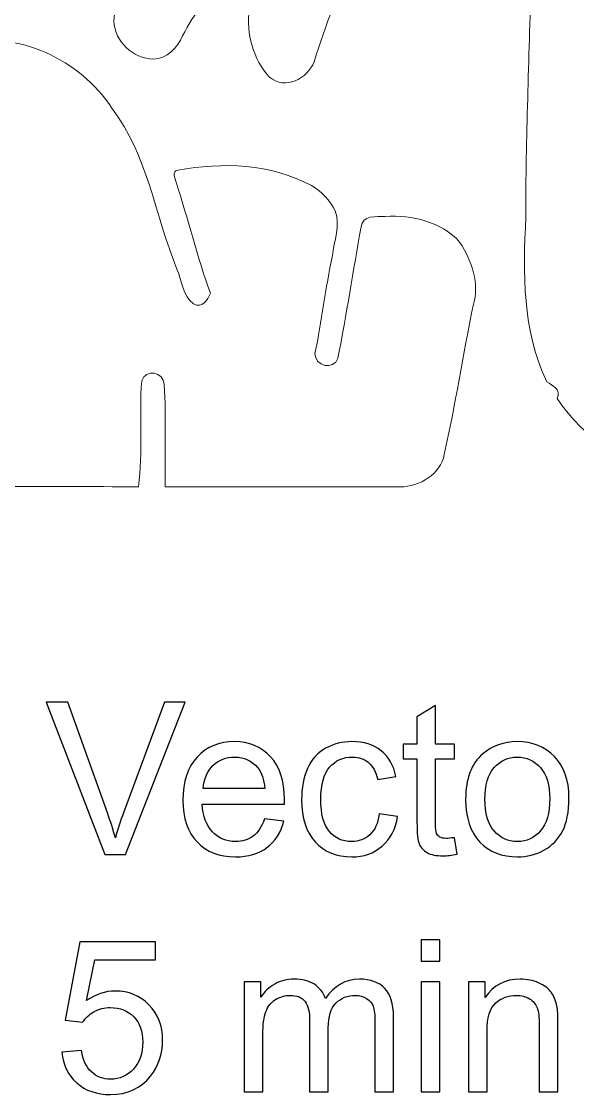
# Model space of a CAD drawing. Header units: millimetres. Extents: x -243 to 44, y -204 to 239.
# Drawn here: x -101.9 to -36.8, y -199.4 to -73.9 of the extents above; entities that cross this region are included whole.
import ezdxf

# ---------------------------------------------------------------- set-up
doc = ezdxf.new("R2010")
doc.units = ezdxf.units.MM
doc.header["$MEASUREMENT"] = 0
doc.layers.add('Capa 1', color=7, linetype='Continuous')

msp = doc.modelspace()

# ---------------------------------------------------------------- linework, layer by layer
at = {"layer": 'Capa 1', "color": 250, "lineweight": 5}
for points, knots in [([(-62.8151, 13.5794), (-62.3565, 16.7544), (-59.6402, 19.9293), (-56.1829, 19.6471), (-56.1829, 19.6471), (-53.5371, 19.6824), (-50.0799, 18.9063), (-49.2332, 16.0135), (-49.2332, 16.0135), (-48.5629, 13.6852), (-50.5032, 11.8507), (-51.3852, 9.9104), (-51.3852, 9.9104), (-55.3362, 2.9255), (-53.5371, -6.2115), (-48.3513, -12.0323), (-48.3513, -12.0323), (-44.8587, -16.054), (-41.9307, -21.134), (-42.2835, -26.6021), (-42.2835, -26.6021), (-42.1424, -28.7187), (-43.4477, -30.5179), (-44.5413, -32.2112), (-44.5413, -32.2112), (-47.1165, -30.0945), (-49.3743, -27.6251), (-51.9849, -25.5437), (-51.9849, -25.5437), (-53.2196, -25.4379), (-54.1368, -26.7432), (-53.6077, -27.8721), (-53.6077, -27.8721), (-51.6674, -29.2479), (-50.2916, -31.1882), (-48.4218, -32.6346), (-48.4218, -32.6346), (-47.5399, -33.5165), (-46.2346, -34.2573), (-46.0935, -35.6332), (-46.0935, -35.6332), (-45.8465, -40.2545), (-45.8818, -44.9112), (-46.2346, -49.5326), (-46.2346, -49.5326), (-45.6348, -54.789), (-48.9863, -59.6221), (-53.1138, -62.5148), (-53.1138, -62.5148), (-56.0065, -64.3845), (-60.1693, -63.1851), (-62.4624, -66.1837), (-62.4624, -66.1837), (-64.8965, -69.9937), (-66.2724, -74.3329), (-67.6835, -78.5662), (-67.6835, -78.5662), (-68.4243, -80.5771), (-71.1054, -81.9176), (-72.9046, -80.3654), (-72.9046, -80.3654), (-74.8096, -78.284), (-75.6563, -75.2854), (-75.2682, -72.4632), (-75.2682, -72.4632), (-75.0212, -71.3695), (-75.6916, -69.8526), (-76.9968, -70.029), (-76.9968, -70.029), (-79.9954, -70.3112), (-81.8299, -73.0982), (-83.0646, -75.5323), (-83.0646, -75.5323), (-83.6643, -76.9434), (-84.9343, -78.2135), (-86.5218, -78.284), (-86.5218, -78.284), (-88.8854, -78.1782), (-91.0021, -76.2379), (-91.108, -73.839), (-91.108, -73.839), (-90.9315, -69.2176), (-89.3088, -64.0318), (-84.9696, -61.7035), (-84.9696, -61.7035), (-80.2071, -59.2693), (-74.8096, -61.1743), (-69.7296, -60.6098), (-69.7296, -60.6098), (-67.8951, -60.2218), (-66.4135, -58.846), (-65.2493, -57.4348), (-65.2493, -57.4348), (-62.6035, -54.542), (-59.8871, -51.6493), (-57.8057, -48.3332), (-57.8057, -48.3332), (-55.6537, -44.8054), (-56.3241, -40.1487), (-58.7582, -36.9737), (-58.7582, -36.9737), (-60.8043, -33.7634), (-65.0024, -32.2112), (-65.9902, -28.3307), (-65.9902, -28.3307), (-66.6957, -24.4854), (-67.2954, -20.6048), (-67.4718, -16.7243), (-67.4718, -16.7243), (-67.6835, -14.1842), (-65.8138, -11.856), (-63.3443, -11.3268), (-63.3443, -11.3268), (-61.8979, -11.1151), (-60.3457, -9.704), (-61.016, -8.1518), (-61.016, -8.1518), (-63.8735, -1.3078), (-64.1557, 6.3474), (-62.8151, 13.5794)], [0, 0, 0, 0, 0.03333333, 0.03333333, 0.03333333, 0.03333333, 0.06666667, 0.06666667, 0.06666667, 0.06666667, 0.1, 0.1, 0.1, 0.1, 0.13333333, 0.13333333, 0.13333333, 0.13333333, 0.16666667, 0.16666667, 0.16666667, 0.16666667, 0.2, 0.2, 0.2, 0.2, 0.23333333, 0.23333333, 0.23333333, 0.23333333, 0.26666667, 0.26666667, 0.26666667, 0.26666667, 0.3, 0.3, 0.3, 0.3, 0.33333333, 0.33333333, 0.33333333, 0.33333333, 0.36666667, 0.36666667, 0.36666667, 0.36666667, 0.4, 0.4, 0.4, 0.4, 0.43333333, 0.43333333, 0.43333333, 0.43333333, 0.46666667, 0.46666667, 0.46666667, 0.46666667, 0.5, 0.5, 0.5, 0.5, 0.53333333, 0.53333333, 0.53333333, 0.53333333, 0.56666667, 0.56666667, 0.56666667, 0.56666667, 0.6, 0.6, 0.6, 0.6, 0.63333333, 0.63333333, 0.63333333, 0.63333333, 0.66666667, 0.66666667, 0.66666667, 0.66666667, 0.7, 0.7, 0.7, 0.7, 0.73333333, 0.73333333, 0.73333333, 0.73333333, 0.76666667, 0.76666667, 0.76666667, 0.76666667, 0.8, 0.8, 0.8, 0.8, 0.83333333, 0.83333333, 0.83333333, 0.83333333, 0.86666667, 0.86666667, 0.86666667, 0.86666667, 0.9, 0.9, 0.9, 0.9, 0.93333333, 0.93333333, 0.93333333, 0.93333333, 0.96666667, 0.96666667, 0.96666667, 0.96666667, 1, 1, 1, 1]), ([(-109.0996, -76.3437), (-102.3262, -74.9326), (-95.0943, -78.284), (-91.3549, -83.999), (-91.3549, -83.999), (-87.1568, -89.5023), (-86.2749, -96.5932), (-83.7349, -102.8373), (-83.7349, -102.8373), (-83.1351, -104.2132), (-83.0646, -105.9771), (-81.7946, -106.8943), (-81.7946, -106.8943), (-80.7715, -107.4587), (-80.1366, -106.471), (-79.8191, -105.6243), (-79.8191, -105.6243), (-81.3712, -101.3557), (-82.4296, -96.946), (-83.8407, -92.6421), (-83.8407, -92.6421), (-83.9112, -92.2187), (-84.4052, -91.3368), (-83.6291, -91.2662), (-83.6291, -91.2662), (-78.4079, -90.2784), (-72.7282, -90.4901), (-67.9657, -93.0654), (-67.9657, -93.0654), (-66.8015, -93.7357), (-65.8138, -94.794), (-65.2141, -96.0287), (-65.2141, -96.0287), (-64.5437, -97.7221), (-65.3905, -99.5212), (-65.5316, -101.2498), (-65.5316, -101.2498), (-66.3429, -105.0598), (-66.8016, -108.9051), (-67.5777, -112.7151), (-67.5777, -112.7151), (-67.5777, -114.1968), (-65.3905, -114.726), (-64.8966, -113.2443), (-64.8966, -113.2443), (-63.8735, -108.129), (-63.0974, -102.9785), (-62.1802, -97.8985), (-62.1802, -97.8985), (-62.0743, -96.4521), (-60.3457, -96.7343), (-59.3579, -96.6637), (-59.3579, -96.6637), (-56.2182, -96.4873), (-52.761, -97.2635), (-50.6091, -99.6976), (-50.6091, -99.6976), (-49.2332, -101.8496), (-48.2807, -104.566), (-49.0568, -107.0707), (-49.0568, -107.0707), (-50.2562, -112.8562), (-51.1382, -118.7123), (-52.4435, -124.4979), (-52.4435, -124.4979), (-52.9021, -126.8615), (-55.301, -128.2373), (-57.5941, -128.3079), (-57.5941, -128.3079), (-66.7662, -128.2726), (-75.9385, -128.2726), (-85.1107, -128.3079), (-85.1107, -128.3079), (-85.146, -124.3215), (-85.0049, -120.2998), (-85.2166, -116.3135), (-85.2166, -116.3135), (-85.2871, -114.8318), (-87.4038, -114.479), (-87.8624, -115.8901), (-87.8624, -115.8901), (-88.1799, -120.0176), (-87.686, -124.1804), (-88.2504, -128.3079), (-88.2504, -128.3079), (-93.7185, -128.2373), (-99.1513, -128.2726), (-104.6193, -128.2726), (-104.6193, -128.2726), (-104.8662, -123.0162), (-104.3724, -117.654), (-104.9016, -112.3976), (-104.9016, -112.3976), (-105.5365, -112.1154), (-106.2421, -112.0801), (-106.8771, -112.3623), (-106.8771, -112.3623), (-107.0887, -112.9268), (-107.4063, -113.456), (-107.4416, -114.0557), (-107.4416, -114.0557), (-107.5474, -118.8182), (-107.3357, -123.5807), (-107.5474, -128.3079), (-107.5474, -128.3079), (-112.8743, -128.2021), (-118.2013, -128.3785), (-123.5282, -128.2373), (-123.5282, -128.2373), (-123.634, -128.1315), (-123.8457, -127.9198), (-123.9516, -127.8493), (-123.9516, -127.8493), (-124.0221, -123.9687), (-123.8457, -120.1235), (-124.0221, -116.2782), (-124.0221, -116.2782), (-124.1632, -114.8318), (-126.1388, -114.5848), (-126.5974, -115.8901), (-126.5974, -115.8901), (-127.1265, -119.9823), (-126.2446, -124.2862), (-127.056, -128.3432), (-127.056, -128.3432), (-136.1224, -128.2373), (-145.1888, -127.9198), (-154.2552, -128.061), (-154.2552, -128.061), (-156.8657, -128.2726), (-159.2999, -126.2618), (-159.688, -123.6865), (-159.688, -123.6865), (-160.8168, -118.0068), (-161.8752, -112.2918), (-163.0041, -106.5768), (-163.0041, -106.5768), (-163.4627, -103.3665), (-162.2985, -99.6976), (-159.3352, -98.0396), (-159.3352, -98.0396), (-156.5835, -96.3462), (-153.1616, -96.4521), (-150.0571, -96.7343), (-150.0571, -96.7343), (-149.034, -102.1318), (-148.3285, -107.5998), (-147.1996, -112.9973), (-147.1996, -112.9973), (-146.9879, -114.0909), (-145.6121, -114.4085), (-144.9066, -113.5971), (-144.9066, -113.5971), (-144.1657, -112.1859), (-144.9066, -110.5985), (-145.083, -109.1521), (-145.083, -109.1521), (-145.6827, -105.4832), (-146.4235, -101.8848), (-146.9174, -98.216), (-146.9174, -98.216), (-147.2349, -95.5348), (-144.5185, -94.1237), (-142.5782, -92.9243), (-142.5782, -92.9243), (-138.1685, -90.7723), (-132.5946, -89.2554), (-128.0438, -91.8307), (-128.0438, -91.8307), (-129.596, -96.3109), (-130.7955, -100.8971), (-132.2066, -105.4126), (-132.2066, -105.4126), (-132.2771, -105.8359), (-132.0302, -106.224), (-131.9596, -106.6121), (-131.9596, -106.6121), (-131.1482, -107.2823), (-129.9488, -106.9296), (-129.5607, -106.0123), (-129.5607, -106.0123), (-127.3735, -100.2268), (-125.8213, -94.2296), (-123.4224, -88.5146), (-123.4224, -88.5146), (-120.6354, -82.7643), (-115.6966, -77.3668), (-109.0996, -76.3437)], [0, 0, 0, 0, 0.0212766, 0.0212766, 0.0212766, 0.0212766, 0.04255319, 0.04255319, 0.04255319, 0.04255319, 0.06382979, 0.06382979, 0.06382979, 0.06382979, 0.08510638, 0.08510638, 0.08510638, 0.08510638, 0.10638298, 0.10638298, 0.10638298, 0.10638298, 0.12765957, 0.12765957, 0.12765957, 0.12765957, 0.14893617, 0.14893617, 0.14893617, 0.14893617, 0.17021277, 0.17021277, 0.17021277, 0.17021277, 0.19148936, 0.19148936, 0.19148936, 0.19148936, 0.21276596, 0.21276596, 0.21276596, 0.21276596, 0.23404255, 0.23404255, 0.23404255, 0.23404255, 0.25531915, 0.25531915, 0.25531915, 0.25531915, 0.27659574, 0.27659574, 0.27659574, 0.27659574, 0.29787234, 0.29787234, 0.29787234, 0.29787234, 0.31914894, 0.31914894, 0.31914894, 0.31914894, 0.34042553, 0.34042553, 0.34042553, 0.34042553, 0.36170213, 0.36170213, 0.36170213, 0.36170213, 0.38297872, 0.38297872, 0.38297872, 0.38297872, 0.40425532, 0.40425532, 0.40425532, 0.40425532, 0.42553191, 0.42553191, 0.42553191, 0.42553191, 0.44680851, 0.44680851, 0.44680851, 0.44680851, 0.46808511, 0.46808511, 0.46808511, 0.46808511, 0.4893617, 0.4893617, 0.4893617, 0.4893617, 0.5106383, 0.5106383, 0.5106383, 0.5106383, 0.53191489, 0.53191489, 0.53191489, 0.53191489, 0.55319149, 0.55319149, 0.55319149, 0.55319149, 0.57446809, 0.57446809, 0.57446809, 0.57446809, 0.59574468, 0.59574468, 0.59574468, 0.59574468, 0.61702128, 0.61702128, 0.61702128, 0.61702128, 0.63829787, 0.63829787, 0.63829787, 0.63829787, 0.65957447, 0.65957447, 0.65957447, 0.65957447, 0.68085106, 0.68085106, 0.68085106, 0.68085106, 0.70212766, 0.70212766, 0.70212766, 0.70212766, 0.72340426, 0.72340426, 0.72340426, 0.72340426, 0.74468085, 0.74468085, 0.74468085, 0.74468085, 0.76595745, 0.76595745, 0.76595745, 0.76595745, 0.78723404, 0.78723404, 0.78723404, 0.78723404, 0.80851064, 0.80851064, 0.80851064, 0.80851064, 0.82978723, 0.82978723, 0.82978723, 0.82978723, 0.85106383, 0.85106383, 0.85106383, 0.85106383, 0.87234043, 0.87234043, 0.87234043, 0.87234043, 0.89361702, 0.89361702, 0.89361702, 0.89361702, 0.91489362, 0.91489362, 0.91489362, 0.91489362, 0.93617021, 0.93617021, 0.93617021, 0.93617021, 0.95744681, 0.95744681, 0.95744681, 0.95744681, 0.9787234, 0.9787234, 0.9787234, 0.9787234, 1, 1, 1, 1])]:
    msp.add_open_spline(points, degree=3, knots=knots, dxfattribs=at)
at = {"layer": 'Capa 1', "color": 250, "lineweight": 9}
msp.add_open_spline([(-25.6324, -29.2126), (-23.7978, -28.8951), (-21.3285, -29.4948), (-20.9757, -31.6468), (-20.9757, -31.6468), (-20.5875, -34.469), (-22.9866, -36.8326), (-23.0218, -39.549), (-23.0218, -39.549), (-20.7639, -40.6779), (-17.9066, -40.0076), (-15.9663, -41.7715), (-15.9663, -41.7715), (-14.1318, -43.0062), (-14.7668, -45.6168), (-15.7899, -47.2043), (-15.7899, -47.2043), (-16.46, -48.5448), (-18.3652, -49.4621), (-18.0124, -51.1907), (-18.0124, -51.1907), (-16.4249, -53.6954), (-12.1563, -52.5665), (-11.0627, -55.6004), (-11.0627, -55.6004), (-10.4628, -59.0929), (-14.4846, -60.8215), (-15.0843, -63.9612), (-15.0843, -63.9612), (-12.6149, -65.1959), (-9.3693, -64.2435), (-7.2174, -66.219), (-7.2174, -66.219), (-4.501, -69.8526), (-10.7452, -72.8512), (-8.7696, -76.5907), (-8.7696, -76.5907), (-7.2525, -78.9895), (-5.1007, -80.8946), (-3.0193, -82.7643), (-3.0193, -82.7643), (-1.6082, -84.1401), (0.5437, -82.729), (1.214, -81.2121), (1.214, -81.2121), (2.9426, -77.4373), (4.8829, -73.451), (8.4459, -71.0873), (8.4459, -71.0873), (9.4339, -70.0995), (10.9507, -69.4293), (11.5151, -68.1946), (11.5151, -68.1946), (11.1625, -65.2312), (6.8937, -64.1023), (7.2112, -60.8215), (7.2112, -60.8215), (7.9522, -57.3643), (12.4323, -57.3643), (13.9493, -54.5421), (13.9493, -54.5421), (12.7147, -53.1309), (10.5273, -53.1662), (9.2573, -51.7904), (9.2573, -51.7904), (8.2343, -50.5909), (8.5165, -48.686), (9.6454, -47.6276), (9.6454, -47.6276), (11.0918, -46.287), (13.2084, -45.9343), (14.549, -44.4173), (14.549, -44.4173), (15.29, -43.9587), (15.6073, -42.9004), (15.0429, -42.1596), (15.0429, -42.1596), (13.5965, -40.7132), (11.3387, -40.1487), (10.3157, -38.279), (10.3157, -38.279), (9.7161, -35.5626), (12.644, -34.1868), (14.5843, -33.1285), (14.5843, -33.1285), (17.3361, -31.3998), (21.6398, -30.4121), (24.0387, -33.1637), (24.0387, -33.1637), (29.3304, -38.6318), (31.4823, -46.3223), (31.8704, -53.7307), (31.8704, -53.7307), (32.3997, -59.1634), (29.3657, -64.2082), (29.6832, -69.641), (29.6832, -69.641), (29.4364, -73.0982), (30.6356, -76.4496), (31.9409, -79.6246), (31.9409, -79.6246), (33.3875, -85.1279), (32.1173, -90.8782), (30.2829, -96.0993), (30.2829, -96.0993), (28.4132, -99.7329), (24.9559, -102.3435), (23.5096, -106.1887), (23.5096, -106.1887), (22.3807, -108.4112), (22.5571, -110.9865), (21.6751, -113.2796), (21.6751, -113.2796), (20.9697, -115.114), (19.2057, -116.2076), (17.4771, -116.9132), (17.4771, -116.9132), (12.6793, -118.0068), (7.7404, -116.4193), (3.4365, -114.3379), (3.4365, -114.3379), (4.7065, -109.4343), (6.1176, -104.5307), (7.3876, -99.6271), (7.3876, -99.6271), (7.9522, -98.1101), (5.8001, -97.1576), (4.8123, -98.1807), (4.8123, -98.1807), (3.225, -104.1073), (1.6021, -110.034), (-0.056, -115.9254), (-0.056, -115.9254), (-2.1021, -119.9823), (-5.9827, -122.8046), (-9.6516, -125.3093), (-9.6516, -125.3093), (-14.1671, -128.6254), (-20.2349, -128.9076), (-25.456, -127.5318), (-25.456, -127.5318), (-30.8886, -125.909), (-36.0394, -122.7693), (-39.2143, -117.9715), (-39.2143, -117.9715), (-38.7204, -116.9132), (-39.7082, -116.4546), (-40.4491, -115.996), (-40.4491, -115.996), (-43.3065, -110.0693), (-43.236, -103.2254), (-42.8832, -96.8048), (-42.8832, -96.8048), (-42.9537, -87.5268), (-42.4599, -78.2487), (-42.3188, -68.9707), (-42.3188, -68.9707), (-41.7896, -61.5623), (-42.0366, -54.0482), (-41.1546, -46.6398), (-41.1546, -46.6398), (-40.6607, -42.3359), (-39.3554, -37.9968), (-36.3921, -34.7512), (-36.3921, -34.7512), (-33.5346, -31.7879), (-29.7246, -29.7771), (-25.6324, -29.2126)], degree=3, knots=[0, 0, 0, 0, 0.02380952, 0.02380952, 0.02380952, 0.02380952, 0.04761905, 0.04761905, 0.04761905, 0.04761905, 0.07142857, 0.07142857, 0.07142857, 0.07142857, 0.0952381, 0.0952381, 0.0952381, 0.0952381, 0.11904762, 0.11904762, 0.11904762, 0.11904762, 0.14285714, 0.14285714, 0.14285714, 0.14285714, 0.16666667, 0.16666667, 0.16666667, 0.16666667, 0.19047619, 0.19047619, 0.19047619, 0.19047619, 0.21428571, 0.21428571, 0.21428571, 0.21428571, 0.23809524, 0.23809524, 0.23809524, 0.23809524, 0.26190476, 0.26190476, 0.26190476, 0.26190476, 0.28571429, 0.28571429, 0.28571429, 0.28571429, 0.30952381, 0.30952381, 0.30952381, 0.30952381, 0.33333333, 0.33333333, 0.33333333, 0.33333333, 0.35714286, 0.35714286, 0.35714286, 0.35714286, 0.38095238, 0.38095238, 0.38095238, 0.38095238, 0.4047619, 0.4047619, 0.4047619, 0.4047619, 0.42857143, 0.42857143, 0.42857143, 0.42857143, 0.45238095, 0.45238095, 0.45238095, 0.45238095, 0.47619048, 0.47619048, 0.47619048, 0.47619048, 0.5, 0.5, 0.5, 0.5, 0.52380952, 0.52380952, 0.52380952, 0.52380952, 0.54761905, 0.54761905, 0.54761905, 0.54761905, 0.57142857, 0.57142857, 0.57142857, 0.57142857, 0.5952381, 0.5952381, 0.5952381, 0.5952381, 0.61904762, 0.61904762, 0.61904762, 0.61904762, 0.64285714, 0.64285714, 0.64285714, 0.64285714, 0.66666667, 0.66666667, 0.66666667, 0.66666667, 0.69047619, 0.69047619, 0.69047619, 0.69047619, 0.71428571, 0.71428571, 0.71428571, 0.71428571, 0.73809524, 0.73809524, 0.73809524, 0.73809524, 0.76190476, 0.76190476, 0.76190476, 0.76190476, 0.78571429, 0.78571429, 0.78571429, 0.78571429, 0.80952381, 0.80952381, 0.80952381, 0.80952381, 0.83333333, 0.83333333, 0.83333333, 0.83333333, 0.85714286, 0.85714286, 0.85714286, 0.85714286, 0.88095238, 0.88095238, 0.88095238, 0.88095238, 0.9047619, 0.9047619, 0.9047619, 0.9047619, 0.92857143, 0.92857143, 0.92857143, 0.92857143, 0.95238095, 0.95238095, 0.95238095, 0.95238095, 0.97619048, 0.97619048, 0.97619048, 0.97619048, 1, 1, 1, 1], dxfattribs=at)
at = {"layer": 'Capa 1', "color": 250}
for points, knots in [([(-92.1592, -171.2952), (-92.1592, -171.2952), (-99.0577, -153.4891), (-99.0577, -153.4891), (-99.0577, -153.4891), (-99.0577, -153.4891), (-96.5039, -153.4891), (-96.5039, -153.4891), (-96.5039, -153.4891), (-96.5039, -153.4891), (-91.8772, -166.4239), (-91.8772, -166.4239), (-91.8772, -166.4239), (-91.5041, -167.4604), (-91.1932, -168.4346), (-90.9444, -169.3384), (-90.9444, -169.3384), (-90.6667, -168.3683), (-90.3475, -167.3982), (-89.9826, -166.4239), (-89.9826, -166.4239), (-89.9826, -166.4239), (-85.1735, -153.4891), (-85.1735, -153.4891), (-85.1735, -153.4891), (-85.1735, -153.4891), (-82.769, -153.4891), (-82.769, -153.4891), (-82.769, -153.4891), (-82.769, -153.4891), (-89.7422, -171.2952), (-89.7422, -171.2952), (-89.7422, -171.2952), (-89.7422, -171.2952), (-92.1592, -171.2952), (-92.1592, -171.2952)], [0, 0, 0, 0, 0.11111111, 0.11111111, 0.11111111, 0.11111111, 0.22222222, 0.22222222, 0.22222222, 0.22222222, 0.33333333, 0.33333333, 0.33333333, 0.33333333, 0.44444444, 0.44444444, 0.44444444, 0.44444444, 0.55555556, 0.55555556, 0.55555556, 0.55555556, 0.66666667, 0.66666667, 0.66666667, 0.66666667, 0.77777778, 0.77777778, 0.77777778, 0.77777778, 0.88888889, 0.88888889, 0.88888889, 0.88888889, 1, 1, 1, 1]), ([(-51.2611, -169.3384), (-51.2611, -169.3384), (-50.946, -171.2703), (-50.946, -171.2703), (-50.946, -171.2703), (-51.5596, -171.3988), (-52.111, -171.4652), (-52.596, -171.4652), (-52.596, -171.4652), (-53.392, -171.4652), (-54.0056, -171.3408), (-54.445, -171.0879), (-54.445, -171.0879), (-54.8804, -170.8392), (-55.1871, -170.5075), (-55.3654, -170.0971), (-55.3654, -170.0971), (-55.5437, -169.6908), (-55.6349, -168.8285), (-55.6349, -167.5184), (-55.6349, -167.5184), (-55.6349, -167.5184), (-55.6349, -160.0975), (-55.6349, -160.0975), (-55.6349, -160.0975), (-55.6349, -160.0975), (-57.2393, -160.0975), (-57.2393, -160.0975), (-57.2393, -160.0975), (-57.2393, -160.0975), (-57.2393, -158.3977), (-57.2393, -158.3977), (-57.2393, -158.3977), (-57.2393, -158.3977), (-55.6349, -158.3977), (-55.6349, -158.3977), (-55.6349, -158.3977), (-55.6349, -158.3977), (-55.6349, -155.2013), (-55.6349, -155.2013), (-55.6349, -155.2013), (-55.6349, -155.2013), (-53.4584, -153.8913), (-53.4584, -153.8913), (-53.4584, -153.8913), (-53.4584, -153.8913), (-53.4584, -158.3977), (-53.4584, -158.3977), (-53.4584, -158.3977), (-53.4584, -158.3977), (-51.2611, -158.3977), (-51.2611, -158.3977), (-51.2611, -158.3977), (-51.2611, -158.3977), (-51.2611, -160.0975), (-51.2611, -160.0975), (-51.2611, -160.0975), (-51.2611, -160.0975), (-53.4584, -160.0975), (-53.4584, -160.0975), (-53.4584, -160.0975), (-53.4584, -160.0975), (-53.4584, -167.6386), (-53.4584, -167.6386), (-53.4584, -167.6386), (-53.4584, -168.2646), (-53.421, -168.6626), (-53.3464, -168.8409), (-53.3464, -168.8409), (-53.2676, -169.0192), (-53.1433, -169.1601), (-52.9692, -169.2679), (-52.9692, -169.2679), (-52.795, -169.3716), (-52.5463, -169.4255), (-52.2229, -169.4255), (-52.2229, -169.4255), (-51.9783, -169.4255), (-51.6591, -169.3964), (-51.2611, -169.3384)], [0, 0, 0, 0, 0.05, 0.05, 0.05, 0.05, 0.1, 0.1, 0.1, 0.1, 0.15, 0.15, 0.15, 0.15, 0.2, 0.2, 0.2, 0.2, 0.25, 0.25, 0.25, 0.25, 0.3, 0.3, 0.3, 0.3, 0.35, 0.35, 0.35, 0.35, 0.4, 0.4, 0.4, 0.4, 0.45, 0.45, 0.45, 0.45, 0.5, 0.5, 0.5, 0.5, 0.55, 0.55, 0.55, 0.55, 0.6, 0.6, 0.6, 0.6, 0.65, 0.65, 0.65, 0.65, 0.7, 0.7, 0.7, 0.7, 0.75, 0.75, 0.75, 0.75, 0.8, 0.8, 0.8, 0.8, 0.85, 0.85, 0.85, 0.85, 0.9, 0.9, 0.9, 0.9, 0.95, 0.95, 0.95, 0.95, 1, 1, 1, 1]), ([(-73.4782, -167.1411), (-73.4782, -167.1411), (-71.2188, -167.4189), (-71.2188, -167.4189), (-71.2188, -167.4189), (-71.5753, -168.7414), (-72.2345, -169.7654), (-73.1963, -170.4951), (-73.1963, -170.4951), (-74.1623, -171.2206), (-75.3936, -171.5854), (-76.8902, -171.5854), (-76.8902, -171.5854), (-78.7765, -171.5854), (-80.2732, -171.005), (-81.3759, -169.8442), (-81.3759, -169.8442), (-82.4828, -168.6834), (-83.0342, -167.0541), (-83.0342, -164.9563), (-83.0342, -164.9563), (-83.0342, -162.7839), (-82.4746, -161.1008), (-81.3593, -159.9026), (-81.3593, -159.9026), (-80.24, -158.7045), (-78.7931, -158.1034), (-77.0104, -158.1034), (-77.0104, -158.1034), (-75.2858, -158.1034), (-73.8762, -158.6921), (-72.7859, -159.8653), (-72.7859, -159.8653), (-71.6914, -161.0386), (-71.1442, -162.6927), (-71.1442, -164.8195), (-71.1442, -164.8195), (-71.1442, -164.9522), (-71.1483, -165.147), (-71.1566, -165.4041), (-71.1566, -165.4041), (-71.1566, -165.4041), (-80.7748, -165.4041), (-80.7748, -165.4041), (-80.7748, -165.4041), (-80.696, -166.8219), (-80.2939, -167.9081), (-79.5725, -168.6585), (-79.5725, -168.6585), (-78.8512, -169.413), (-77.9557, -169.7903), (-76.8778, -169.7903), (-76.8778, -169.7903), (-76.0776, -169.7903), (-75.3936, -169.5789), (-74.8256, -169.156), (-74.8256, -169.156), (-74.2576, -168.7373), (-73.8099, -168.0656), (-73.4782, -167.1411)], [0, 0, 0, 0, 0.06666667, 0.06666667, 0.06666667, 0.06666667, 0.13333333, 0.13333333, 0.13333333, 0.13333333, 0.2, 0.2, 0.2, 0.2, 0.26666667, 0.26666667, 0.26666667, 0.26666667, 0.33333333, 0.33333333, 0.33333333, 0.33333333, 0.4, 0.4, 0.4, 0.4, 0.46666667, 0.46666667, 0.46666667, 0.46666667, 0.53333333, 0.53333333, 0.53333333, 0.53333333, 0.6, 0.6, 0.6, 0.6, 0.66666667, 0.66666667, 0.66666667, 0.66666667, 0.73333333, 0.73333333, 0.73333333, 0.73333333, 0.8, 0.8, 0.8, 0.8, 0.86666667, 0.86666667, 0.86666667, 0.86666667, 0.93333333, 0.93333333, 0.93333333, 0.93333333, 1, 1, 1, 1]), ([(-60.0543, -166.569), (-60.0543, -166.569), (-57.9068, -166.8509), (-57.9068, -166.8509), (-57.9068, -166.8509), (-58.1389, -168.331), (-58.7401, -169.4918), (-59.7102, -170.3292), (-59.7102, -170.3292), (-60.6761, -171.1667), (-61.866, -171.5854), (-63.2755, -171.5854), (-63.2755, -171.5854), (-65.0375, -171.5854), (-66.4595, -171.0091), (-67.5291, -169.8566), (-67.5291, -169.8566), (-68.6028, -168.7041), (-69.1418, -167.0499), (-69.1418, -164.8941), (-69.1418, -164.8941), (-69.1418, -163.5012), (-68.9096, -162.2823), (-68.4494, -161.2376), (-68.4494, -161.2376), (-67.9851, -160.1928), (-67.2845, -159.4093), (-66.3393, -158.8869), (-66.3393, -158.8869), (-65.3982, -158.3646), (-64.37, -158.1034), (-63.2631, -158.1034), (-63.2631, -158.1034), (-61.8618, -158.1034), (-60.7134, -158.4599), (-59.8263, -159.1688), (-59.8263, -159.1688), (-58.9349, -159.8778), (-58.3628, -160.881), (-58.1099, -162.187), (-58.1099, -162.187), (-58.1099, -162.187), (-60.2367, -162.5145), (-60.2367, -162.5145), (-60.2367, -162.5145), (-60.4398, -161.648), (-60.7964, -160.9971), (-61.3104, -160.5577), (-61.3104, -160.5577), (-61.8245, -160.1224), (-62.4464, -159.9026), (-63.176, -159.9026), (-63.176, -159.9026), (-64.2788, -159.9026), (-65.1743, -160.2965), (-65.8625, -161.0883), (-65.8625, -161.0883), (-66.5507, -161.876), (-66.8948, -163.1239), (-66.8948, -164.8319), (-66.8948, -164.8319), (-66.8948, -166.5649), (-66.5631, -167.8252), (-65.8957, -168.6129), (-65.8957, -168.6129), (-65.2323, -169.3964), (-64.3659, -169.7903), (-63.2963, -169.7903), (-63.2963, -169.7903), (-62.4381, -169.7903), (-61.725, -169.525), (-61.1488, -168.9984), (-61.1488, -168.9984), (-60.5725, -168.4719), (-60.2077, -167.6635), (-60.0543, -166.569)], [0, 0, 0, 0, 0.05263158, 0.05263158, 0.05263158, 0.05263158, 0.10526316, 0.10526316, 0.10526316, 0.10526316, 0.15789474, 0.15789474, 0.15789474, 0.15789474, 0.21052632, 0.21052632, 0.21052632, 0.21052632, 0.26315789, 0.26315789, 0.26315789, 0.26315789, 0.31578947, 0.31578947, 0.31578947, 0.31578947, 0.36842105, 0.36842105, 0.36842105, 0.36842105, 0.42105263, 0.42105263, 0.42105263, 0.42105263, 0.47368421, 0.47368421, 0.47368421, 0.47368421, 0.52631579, 0.52631579, 0.52631579, 0.52631579, 0.57894737, 0.57894737, 0.57894737, 0.57894737, 0.63157895, 0.63157895, 0.63157895, 0.63157895, 0.68421053, 0.68421053, 0.68421053, 0.68421053, 0.73684211, 0.73684211, 0.73684211, 0.73684211, 0.78947368, 0.78947368, 0.78947368, 0.78947368, 0.84210526, 0.84210526, 0.84210526, 0.84210526, 0.89473684, 0.89473684, 0.89473684, 0.89473684, 0.94736842, 0.94736842, 0.94736842, 0.94736842, 1, 1, 1, 1]), ([(-49.9386, -164.8444), (-49.9386, -162.4564), (-49.2753, -160.6862), (-47.9445, -159.5378), (-47.9445, -159.5378), (-46.8376, -158.5843), (-45.486, -158.1034), (-43.8899, -158.1034), (-43.8899, -158.1034), (-42.1155, -158.1034), (-40.6645, -158.6838), (-39.541, -159.8487), (-39.541, -159.8487), (-38.4134, -161.0096), (-37.8537, -162.614), (-37.8537, -164.662), (-37.8537, -164.662), (-37.8537, -166.3244), (-38.1024, -167.6303), (-38.5999, -168.5797), (-38.5999, -168.5797), (-39.0974, -169.5332), (-39.8229, -170.2712), (-40.7723, -170.7977), (-40.7723, -170.7977), (-41.7258, -171.3242), (-42.7623, -171.5854), (-43.8899, -171.5854), (-43.8899, -171.5854), (-45.6933, -171.5854), (-47.1526, -171.0091), (-48.2678, -169.8483), (-48.2678, -169.8483), (-49.3831, -168.6917), (-49.9386, -167.0251), (-49.9386, -164.8444)], [0, 0, 0, 0, 0.11111111, 0.11111111, 0.11111111, 0.11111111, 0.22222222, 0.22222222, 0.22222222, 0.22222222, 0.33333333, 0.33333333, 0.33333333, 0.33333333, 0.44444444, 0.44444444, 0.44444444, 0.44444444, 0.55555556, 0.55555556, 0.55555556, 0.55555556, 0.66666667, 0.66666667, 0.66666667, 0.66666667, 0.77777778, 0.77777778, 0.77777778, 0.77777778, 0.88888889, 0.88888889, 0.88888889, 0.88888889, 1, 1, 1, 1]), ([(-80.6546, -163.6048), (-80.6546, -163.6048), (-73.4534, -163.6048), (-73.4534, -163.6048), (-73.4534, -163.6048), (-73.5487, -162.5228), (-73.8265, -161.706), (-74.2784, -161.1671), (-74.2784, -161.1671), (-74.9749, -160.3255), (-75.8786, -159.9026), (-76.9856, -159.9026), (-76.9856, -159.9026), (-77.9888, -159.9026), (-78.8346, -160.2384), (-79.5186, -160.9101), (-79.5186, -160.9101), (-80.2027, -161.5817), (-80.5799, -162.4813), (-80.6546, -163.6048)], [0, 0, 0, 0, 0.2, 0.2, 0.2, 0.2, 0.4, 0.4, 0.4, 0.4, 0.6, 0.6, 0.6, 0.6, 0.8, 0.8, 0.8, 0.8, 1, 1, 1, 1]), ([(-47.6916, -164.8444), (-47.6916, -166.4985), (-47.3309, -167.734), (-46.6095, -168.5548), (-46.6095, -168.5548), (-45.8882, -169.3799), (-44.9803, -169.7903), (-43.8899, -169.7903), (-43.8899, -169.7903), (-42.8037, -169.7903), (-41.9, -169.3757), (-41.1786, -168.5507), (-41.1786, -168.5507), (-40.4614, -167.7257), (-40.1007, -166.4654), (-40.1007, -164.7739), (-40.1007, -164.7739), (-40.1007, -163.1778), (-40.4614, -161.9672), (-41.1869, -161.1464), (-41.1869, -161.1464), (-41.9124, -160.3255), (-42.812, -159.9151), (-43.8899, -159.9151), (-43.8899, -159.9151), (-44.9803, -159.9151), (-45.8882, -160.3255), (-46.6095, -161.1422), (-46.6095, -161.1422), (-47.3309, -161.9589), (-47.6916, -163.1944), (-47.6916, -164.8444)], [0, 0, 0, 0, 0.125, 0.125, 0.125, 0.125, 0.25, 0.25, 0.25, 0.25, 0.375, 0.375, 0.375, 0.375, 0.5, 0.5, 0.5, 0.5, 0.625, 0.625, 0.625, 0.625, 0.75, 0.75, 0.75, 0.75, 0.875, 0.875, 0.875, 0.875, 1, 1, 1, 1]), ([(-97.2169, -194.4203), (-97.2169, -194.4203), (-94.9201, -194.2255), (-94.9201, -194.2255), (-94.9201, -194.2255), (-94.7502, -195.3448), (-94.3563, -196.1823), (-93.7386, -196.7461), (-93.7386, -196.7461), (-93.1167, -197.3099), (-92.3705, -197.5918), (-91.4957, -197.5918), (-91.4957, -197.5918), (-90.4427, -197.5918), (-89.5514, -197.1938), (-88.8259, -196.402), (-88.8259, -196.402), (-88.0962, -195.606), (-87.7314, -194.553), (-87.7314, -193.2429), (-87.7314, -193.2429), (-87.7314, -191.995), (-88.0796, -191.0125), (-88.7803, -190.2911), (-88.7803, -190.2911), (-89.4809, -189.5698), (-90.3971, -189.2091), (-91.5331, -189.2091), (-91.5331, -189.2091), (-92.2378, -189.2091), (-92.8721, -189.3708), (-93.4401, -189.69), (-93.4401, -189.69), (-94.0081, -190.0092), (-94.4517, -190.4238), (-94.775, -190.9337), (-94.775, -190.9337), (-94.775, -190.9337), (-96.8272, -190.6684), (-96.8272, -190.6684), (-96.8272, -190.6684), (-96.8272, -190.6684), (-95.1026, -181.5228), (-95.1026, -181.5228), (-95.1026, -181.5228), (-95.1026, -181.5228), (-86.2472, -181.5228), (-86.2472, -181.5228), (-86.2472, -181.5228), (-86.2472, -181.5228), (-86.2472, -183.6123), (-86.2472, -183.6123), (-86.2472, -183.6123), (-86.2472, -183.6123), (-93.353, -183.6123), (-93.353, -183.6123), (-93.353, -183.6123), (-93.353, -183.6123), (-94.3149, -188.3965), (-94.3149, -188.3965), (-94.3149, -188.3965), (-93.2453, -187.6503), (-92.1218, -187.2772), (-90.9485, -187.2772), (-90.9485, -187.2772), (-89.3938, -187.2772), (-88.0838, -187.8161), (-87.0142, -188.894), (-87.0142, -188.894), (-85.9446, -189.9719), (-85.4098, -191.3566), (-85.4098, -193.0481), (-85.4098, -193.0481), (-85.4098, -194.6608), (-85.8824, -196.0537), (-86.8193, -197.227), (-86.8193, -197.227), (-87.9636, -198.6656), (-89.5224, -199.3869), (-91.4957, -199.3869), (-91.4957, -199.3869), (-93.1167, -199.3869), (-94.4392, -198.9351), (-95.4632, -198.0271), (-95.4632, -198.0271), (-96.4872, -197.1192), (-97.0718, -195.9169), (-97.2169, -194.4203)], [0, 0, 0, 0, 0.04545455, 0.04545455, 0.04545455, 0.04545455, 0.09090909, 0.09090909, 0.09090909, 0.09090909, 0.13636364, 0.13636364, 0.13636364, 0.13636364, 0.18181818, 0.18181818, 0.18181818, 0.18181818, 0.22727273, 0.22727273, 0.22727273, 0.22727273, 0.27272727, 0.27272727, 0.27272727, 0.27272727, 0.31818182, 0.31818182, 0.31818182, 0.31818182, 0.36363636, 0.36363636, 0.36363636, 0.36363636, 0.40909091, 0.40909091, 0.40909091, 0.40909091, 0.45454545, 0.45454545, 0.45454545, 0.45454545, 0.5, 0.5, 0.5, 0.5, 0.54545455, 0.54545455, 0.54545455, 0.54545455, 0.59090909, 0.59090909, 0.59090909, 0.59090909, 0.63636364, 0.63636364, 0.63636364, 0.63636364, 0.68181818, 0.68181818, 0.68181818, 0.68181818, 0.72727273, 0.72727273, 0.72727273, 0.72727273, 0.77272727, 0.77272727, 0.77272727, 0.77272727, 0.81818182, 0.81818182, 0.81818182, 0.81818182, 0.86363636, 0.86363636, 0.86363636, 0.86363636, 0.90909091, 0.90909091, 0.90909091, 0.90909091, 0.95454545, 0.95454545, 0.95454545, 0.95454545, 1, 1, 1, 1]), ([(-55.1333, -183.7947), (-55.1333, -183.7947), (-55.1333, -181.2782), (-55.1333, -181.2782), (-55.1333, -181.2782), (-55.1333, -181.2782), (-52.9443, -181.2782), (-52.9443, -181.2782), (-52.9443, -181.2782), (-52.9443, -181.2782), (-52.9443, -183.7947), (-52.9443, -183.7947), (-52.9443, -183.7947), (-52.9443, -183.7947), (-55.1333, -183.7947), (-55.1333, -183.7947)], [0, 0, 0, 0, 0.25, 0.25, 0.25, 0.25, 0.5, 0.5, 0.5, 0.5, 0.75, 0.75, 0.75, 0.75, 1, 1, 1, 1]), ([(-75.8621, -199.0843), (-75.8621, -199.0843), (-75.8621, -186.1868), (-75.8621, -186.1868), (-75.8621, -186.1868), (-75.8621, -186.1868), (-73.9094, -186.1868), (-73.9094, -186.1868), (-73.9094, -186.1868), (-73.9094, -186.1868), (-73.9094, -187.9944), (-73.9094, -187.9944), (-73.9094, -187.9944), (-73.5031, -187.3642), (-72.9642, -186.8543), (-72.2926, -186.4729), (-72.2926, -186.4729), (-71.621, -186.0873), (-70.854, -185.8925), (-69.9958, -185.8925), (-69.9958, -185.8925), (-69.0423, -185.8925), (-68.2587, -186.0915), (-67.6493, -186.4895), (-67.6493, -186.4895), (-67.0357, -186.8875), (-66.6046, -187.4388), (-66.3558, -188.1519), (-66.3558, -188.1519), (-65.3318, -186.647), (-64.0052, -185.8925), (-62.3718, -185.8925), (-62.3718, -185.8925), (-61.0907, -185.8925), (-60.1082, -186.249), (-59.42, -186.9579), (-59.42, -186.9579), (-58.7318, -187.6669), (-58.3877, -188.7572), (-58.3877, -190.2289), (-58.3877, -190.2289), (-58.3877, -190.2289), (-58.3877, -199.0843), (-58.3877, -199.0843), (-58.3877, -199.0843), (-58.3877, -199.0843), (-60.5601, -199.0843), (-60.5601, -199.0843), (-60.5601, -199.0843), (-60.5601, -199.0843), (-60.5601, -190.9586), (-60.5601, -190.9586), (-60.5601, -190.9586), (-60.5601, -190.0838), (-60.6305, -189.4537), (-60.7715, -189.0681), (-60.7715, -189.0681), (-60.9166, -188.6867), (-61.1736, -188.3758), (-61.5426, -188.1395), (-61.5426, -188.1395), (-61.9157, -187.9073), (-62.3552, -187.7871), (-62.8568, -187.7871), (-62.8568, -187.7871), (-63.7647, -187.7871), (-64.5151, -188.0897), (-65.1162, -188.695), (-65.1162, -188.695), (-65.7132, -189.2961), (-66.0159, -190.2621), (-66.0159, -191.5888), (-66.0159, -191.5888), (-66.0159, -191.5888), (-66.0159, -199.0843), (-66.0159, -199.0843), (-66.0159, -199.0843), (-66.0159, -199.0843), (-68.2007, -199.0843), (-68.2007, -199.0843), (-68.2007, -199.0843), (-68.2007, -199.0843), (-68.2007, -190.7057), (-68.2007, -190.7057), (-68.2007, -190.7057), (-68.2007, -189.7315), (-68.379, -189.0018), (-68.7355, -188.5167), (-68.7355, -188.5167), (-69.092, -188.0317), (-69.6724, -187.7871), (-70.485, -187.7871), (-70.485, -187.7871), (-71.0986, -187.7871), (-71.6666, -187.9488), (-72.1889, -188.2763), (-72.1889, -188.2763), (-72.7113, -188.5997), (-73.0927, -189.0723), (-73.3249, -189.6941), (-73.3249, -189.6941), (-73.5612, -190.3201), (-73.6773, -191.2198), (-73.6773, -192.393), (-73.6773, -192.393), (-73.6773, -192.393), (-73.6773, -199.0843), (-73.6773, -199.0843), (-73.6773, -199.0843), (-73.6773, -199.0843), (-75.8621, -199.0843), (-75.8621, -199.0843)], [0, 0, 0, 0, 0.03571429, 0.03571429, 0.03571429, 0.03571429, 0.07142857, 0.07142857, 0.07142857, 0.07142857, 0.10714286, 0.10714286, 0.10714286, 0.10714286, 0.14285714, 0.14285714, 0.14285714, 0.14285714, 0.17857143, 0.17857143, 0.17857143, 0.17857143, 0.21428571, 0.21428571, 0.21428571, 0.21428571, 0.25, 0.25, 0.25, 0.25, 0.28571429, 0.28571429, 0.28571429, 0.28571429, 0.32142857, 0.32142857, 0.32142857, 0.32142857, 0.35714286, 0.35714286, 0.35714286, 0.35714286, 0.39285714, 0.39285714, 0.39285714, 0.39285714, 0.42857143, 0.42857143, 0.42857143, 0.42857143, 0.46428571, 0.46428571, 0.46428571, 0.46428571, 0.5, 0.5, 0.5, 0.5, 0.53571429, 0.53571429, 0.53571429, 0.53571429, 0.57142857, 0.57142857, 0.57142857, 0.57142857, 0.60714286, 0.60714286, 0.60714286, 0.60714286, 0.64285714, 0.64285714, 0.64285714, 0.64285714, 0.67857143, 0.67857143, 0.67857143, 0.67857143, 0.71428571, 0.71428571, 0.71428571, 0.71428571, 0.75, 0.75, 0.75, 0.75, 0.78571429, 0.78571429, 0.78571429, 0.78571429, 0.82142857, 0.82142857, 0.82142857, 0.82142857, 0.85714286, 0.85714286, 0.85714286, 0.85714286, 0.89285714, 0.89285714, 0.89285714, 0.89285714, 0.92857143, 0.92857143, 0.92857143, 0.92857143, 0.96428571, 0.96428571, 0.96428571, 0.96428571, 1, 1, 1, 1]), ([(-55.1333, -199.0843), (-55.1333, -199.0843), (-55.1333, -186.1868), (-55.1333, -186.1868), (-55.1333, -186.1868), (-55.1333, -186.1868), (-52.9443, -186.1868), (-52.9443, -186.1868), (-52.9443, -186.1868), (-52.9443, -186.1868), (-52.9443, -199.0843), (-52.9443, -199.0843), (-52.9443, -199.0843), (-52.9443, -199.0843), (-55.1333, -199.0843), (-55.1333, -199.0843)], [0, 0, 0, 0, 0.25, 0.25, 0.25, 0.25, 0.5, 0.5, 0.5, 0.5, 0.75, 0.75, 0.75, 0.75, 1, 1, 1, 1]), ([(-49.6153, -199.0843), (-49.6153, -199.0843), (-49.6153, -186.1868), (-49.6153, -186.1868), (-49.6153, -186.1868), (-49.6153, -186.1868), (-47.6502, -186.1868), (-47.6502, -186.1868), (-47.6502, -186.1868), (-47.6502, -186.1868), (-47.6502, -188.0192), (-47.6502, -188.0192), (-47.6502, -188.0192), (-46.7008, -186.6014), (-45.3327, -185.8925), (-43.5459, -185.8925), (-43.5459, -185.8925), (-42.7665, -185.8925), (-42.0534, -186.0334), (-41.4025, -186.3112), (-41.4025, -186.3112), (-40.7475, -186.5931), (-40.2624, -186.9579), (-39.9391, -187.414), (-39.9391, -187.414), (-39.6115, -187.8659), (-39.3877, -188.4048), (-39.255, -189.0267), (-39.255, -189.0267), (-39.1762, -189.433), (-39.1348, -190.1419), (-39.1348, -191.1534), (-39.1348, -191.1534), (-39.1348, -191.1534), (-39.1348, -199.0843), (-39.1348, -199.0843), (-39.1348, -199.0843), (-39.1348, -199.0843), (-41.3237, -199.0843), (-41.3237, -199.0843), (-41.3237, -199.0843), (-41.3237, -199.0843), (-41.3237, -191.2364), (-41.3237, -191.2364), (-41.3237, -191.2364), (-41.3237, -190.3492), (-41.4067, -189.6817), (-41.5766, -189.2381), (-41.5766, -189.2381), (-41.7466, -188.7987), (-42.0493, -188.4463), (-42.4804, -188.1851), (-42.4804, -188.1851), (-42.9157, -187.9198), (-43.4215, -187.7871), (-44.0061, -187.7871), (-44.0061, -187.7871), (-44.9389, -187.7871), (-45.739, -188.0856), (-46.4189, -188.6743), (-46.4189, -188.6743), (-47.0947, -189.2671), (-47.4305, -190.3865), (-47.4305, -192.0406), (-47.4305, -192.0406), (-47.4305, -192.0406), (-47.4305, -199.0843), (-47.4305, -199.0843), (-47.4305, -199.0843), (-47.4305, -199.0843), (-49.6153, -199.0843), (-49.6153, -199.0843)], [0, 0, 0, 0, 0.05555556, 0.05555556, 0.05555556, 0.05555556, 0.11111111, 0.11111111, 0.11111111, 0.11111111, 0.16666667, 0.16666667, 0.16666667, 0.16666667, 0.22222222, 0.22222222, 0.22222222, 0.22222222, 0.27777778, 0.27777778, 0.27777778, 0.27777778, 0.33333333, 0.33333333, 0.33333333, 0.33333333, 0.38888889, 0.38888889, 0.38888889, 0.38888889, 0.44444444, 0.44444444, 0.44444444, 0.44444444, 0.5, 0.5, 0.5, 0.5, 0.55555556, 0.55555556, 0.55555556, 0.55555556, 0.61111111, 0.61111111, 0.61111111, 0.61111111, 0.66666667, 0.66666667, 0.66666667, 0.66666667, 0.72222222, 0.72222222, 0.72222222, 0.72222222, 0.77777778, 0.77777778, 0.77777778, 0.77777778, 0.83333333, 0.83333333, 0.83333333, 0.83333333, 0.88888889, 0.88888889, 0.88888889, 0.88888889, 0.94444444, 0.94444444, 0.94444444, 0.94444444, 1, 1, 1, 1])]:
    msp.add_open_spline(points, degree=3, knots=knots, dxfattribs=at)

doc.saveas('drawing.dxf')
